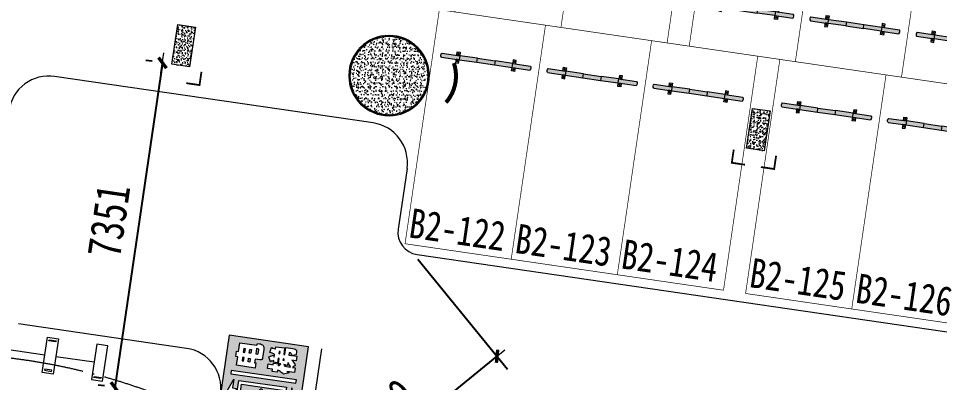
# Model space of a CAD drawing. Header units: inches. Extents: x -414268 to 632271, y -366004 to 318730.
# Drawn here: x 354453 to 375062, y 136497 to 144657 of the extents above; entities that cross this region are included whole.
import ezdxf

# ---------------------------------------------------------------- set-up
doc = ezdxf.new("R2010")
doc.units = ezdxf.units.IN
doc.header["$LTSCALE"] = 1200
doc.header["$MEASUREMENT"] = 0
doc.linetypes.add('DOTE', pattern=[2.4200000000000004, 2, -0.2, 0.02, -0.2])
doc.layers.get('0').update_dxf_attribs({"linetype": 'CONTINUOUS', "lineweight": 0})
doc.layers.get('DEFPOINTS').update_dxf_attribs({"linetype": 'CONTINUOUS', "lineweight": 0})
for name, color, linetype, lineweight in [('$DDT_AUDIT_GENERATED__1E20', 7, 'CONTINUOUS', 0), ('$DDT_AUDIT_GENERATED__1E23', 7, 'CONTINUOUS', 0), ('0--PAI--', 7, 'CONTINUOUS', 0), ('0--PAI--BLUE', 5, 'CONTINUOUS', 0), ('0--尺寸', 3, 'CONTINUOUS', 0), ('0--弧型立面标', 7, 'CONTINUOUS', 0), ('0--挡车架', 7, 'CONTINUOUS', 0), ('0--立面标', 7, 'CONTINUOUS', 0), ('0--路缘线', 1, 'CONTINUOUS', 0), ('0－－车位', 4, 'CONTINUOUS', 0), ('0－－车位号码', 7, 'CONTINUOUS', 0), ('7', 7, 'CONTINUOUS', 0), ('COL-GRID-UG-1_8A_200701111', 7, 'CONTINUOUS', 0), ('COL-GRID-UG-1_8A_200701112', 7, 'CONTINUOUS', 0), ('COL-GRID-UG-1_8A_200701113', 7, 'CONTINUOUS', 0), ('COL-HATCH', 7, 'CONTINUOUS', 0), ('DOTE', 7, 'DOTE', 0), ('JJ', 7, 'CONTINUOUS', 0)]:
    doc.layers.add(name, color=color, linetype=linetype, lineweight=lineweight)
doc.styles.add('-黑体', font='simhei.ttf', dxfattribs={"width": 0.8})
doc.styles.add('COL-GRID-UG-1_8A_200701112', font='romans.shx', dxfattribs={"width": 0.85})
doc.dimstyles.new('DIMN150', dxfattribs={"dimscale": 1.5, "dimtxt": 250, "dimasz": 1, "dimexe": 250, "dimexo": 300, "dimgap": 150, "dimtad": 1, "dimdec": 0, "dimzin": 0, "dimdsep": 46, "dimtxsty": 'COL-GRID-UG-1_8A_200701112', "dimblk": '_DIMX', "dimcen": 0.09, "dimdle": 0.375, "dimclrd": 1, "dimclre": 1, "dimclrt": 7, "dimadec": 0, "dimazin": 0, "dimtfac": 1, "dimtdec": 0, "dimtix": 1, "dimtmove": 0, "dimatfit": 3, "dimldrblk": '_DIMX', "dimfxl": 250, "dimtolj": 1, "dimtzin": 0, "dimarcsym": 0})

# ---------------------------------------------------------------- blocks, each defined once
blk = doc.blocks.new('$DDT_AUDIT_GENERATED__1DE2')
at = {"layer": 'COL-GRID-UG-1_8A_200701112'}
h = blk.add_hatch(dxfattribs=at)
h.set_pattern_fill('AR-CONC', color=251, scale=0.02, angle=8.320600316395613, style=0)
h.set_pattern_definition([(50.00000000000038, (-65.0903522020077, -5.269292141296299), (0.1434520365201508, -0.01255042699651813), [0.015, -0.165]), (355.0000000000004, (-65.0903522020077, -5.269292141296299), (-0.02775026672260095, 0.1504384267400022), [0.012, -0.132]), (100.4514000000003, (-65.07839786600769, -5.270338009296299), (0.1157018763428035, 0.1378879084121915), [0.012748038, -0.1402284224]), (46.18420000000039, (-65.0903522020077, -5.2292921412963), (0.2134482097251291, -0.0331038028658023), [0.0225, -0.2475000000000001]), (96.63560000000038, (-65.07256485300769, -5.2320508026963), (0.1869325411097395, 0.1948235741800896), [0.0191220576, -0.2103426]), (351.1842000000003, (-65.0903522020077, -5.2292921412963), (0.1869323890267243, 0.1948237201850661), [0.01800000000000001, -0.1980000000000001]), (21.00000000000039, (-65.07035220200768, -5.239292141296302), (0.1193814104236928, -0.08052377813306705), [0.015, -0.165]), (326.0000000000004, (-65.07035220200768, -5.239292141296302), (0.04866306638431545, 0.1450300090093709), [0.012, -0.132]), (71.45140000000038, (-65.06040375540769, -5.2460024624963), (0.1680445257162976, 0.06450609934199153), [0.012748038, -0.1402284224]), (37.50000000000041, (-65.0903522020077, -5.269292141296299), (0.002431971063457723, 0.06657877076626231), [0, -0.1304, 0, -0.134, 0, -0.1325]), (7.500000000000348, (-65.0903522020077, -5.269292141296299), (0.05261390748842924, 0.07888234237647238), [0, -0.07640000000000001, 0, -0.1274, 0, -0.05050000000000001]), (327.5000000000003, (-65.13495220200768, -5.269292141296299), (0.1067644872344819, -0.004510974346875299), [0, -0.05000000000000002, 0, -0.156, 0, -0.207]), (317.5000000000003, (-65.15495220200769, -5.269292141296301), (0.1166372338684771, 0.02002099646646426), [0, -0.06500000000000002, 0, -0.1036, 0, -0.147])])
h.paths.add_polyline_path([(0.4500000000000597, -0.2000000000000028), (-0.4500000000000455, -0.2000000000000135), (-0.4500000000000313, 0.1999999999999922), (0.4500000000000455, 0.2000000000000028)])
at = {"layer": 'COL-GRID-UG-1_8A_200701113'}
blk.add_lwpolyline([(0.4500000000000597, -0.2000000000000028), (-0.4500000000000455, -0.2000000000000135), (-0.4500000000000313, 0.1999999999999922), (0.4500000000000455, 0.2000000000000028)], close=True, dxfattribs=at)
blk = doc.blocks.new('$DDT_AUDIT_GENERATED__1DE0')
at = {"layer": '$DDT_AUDIT_GENERATED__1E20'}
h = blk.add_hatch(dxfattribs=at)
h.set_pattern_fill('STEEL', color=256, scale=0.5, style=0)
h.set_pattern_definition([(315, (21.45000000000017, -21.45000000000019), (-0.04419417382415922, -0.04419417382415921), []), (315, (21.45000000000017, -21.48125000000019), (-0.04419417382415922, -0.04419417382415921), [])])
edge = h.paths.add_edge_path(flags=16)
edge.add_arc((-8.881784197001252e-16, 0), 0.8749999999999984, 0, 360)
edge = h.paths.add_edge_path()
edge.add_arc((-8.881784197001252e-16, 0), 0.8999999999999985, 0, 360)
h = blk.add_hatch(dxfattribs=at)
h.set_pattern_fill('AR-CONC', color=256, scale=0.025, style=0)
h.set_pattern_definition([(310, (21.45000000000017, -21.45000000000019), (0.1793150456501884, 0.01568803374564876), [0.01875, -0.20625]), (5.000000000000026, (21.45000000000017, -21.45000000000019), (-0.03468783340325002, -0.188048033425003), [0.015, -0.165]), (259.5486, (21.46494292000016, -21.44869266500019), (0.1446273454285054, -0.1723598855152384), [0.01593504749999999, -0.1752855279999999]), (313.8158, (21.45000000000017, -21.5000000000002), (0.2668102621564111, 0.04137975358225449), [0.02812499999999999, -0.3093749999999999]), (263.3644, (21.47223418625017, -21.4965516732502), (0.2336656763871758, -0.2435294677251105), [0.02390257199999999, -0.26292825]), (8.815800000000026, (21.45000000000017, -21.5000000000002), (0.2336654862834068, -0.2435296502313312), [0.0225, -0.2475]), (339, (21.47500000000016, -21.48750000000018), (0.1492267630296154, 0.1006547226663347), [0.01874999999999999, -0.2062499999999999]), (34, (21.47500000000016, -21.48750000000018), (0.06082883298039541, -0.1812875112617133), [0.015, -0.165]), (288.5486, (21.48743555825017, -21.4791120985002), (0.2100556571453725, -0.08063262417748812), [0.01593504749999999, -0.1752855279999999]), (322.5, (21.45000000000017, -21.45000000000019), (0.003039963829322657, -0.08322346345782788), [0, -0.163, 0, -0.1675, 0, -0.165625]), (352.5, (21.45000000000017, -21.45000000000019), (0.06576738436053713, -0.09860292797059007), [0, -0.0955, 0, -0.15925, 0, -0.063125]), (32.50000000000005, (21.39425000000017, -21.45000000000019), (0.1334556090431022, 0.005638717933594935), [0, -0.06249999999999999, 0, -0.195, 0, -0.2587499999999999]), (42.50000000000004, (21.36925000000016, -21.45000000000019), (0.1457965423355966, -0.02502624558307943), [0, -0.08124999999999999, 0, -0.1295, 0, -0.18375])])
edge = h.paths.add_edge_path()
edge.add_arc((-8.881784197001252e-16, 0), 0.8749999999999984, 0, 360)
at = {"layer": '$DDT_AUDIT_GENERATED__1E23'}
for radius in [0.8999999999999985, 0.8749999999999984]:
    blk.add_circle((-8.881784197001252e-16, 0), radius, dxfattribs=at)
blk = doc.blocks.new('A$C47DC52A3')
at = {"layer": 'DOTE'}
blk.add_circle((13968.80007173077, 13968.80005914877), 13968.79999999996, dxfattribs=at)
blk = doc.blocks.new('A$C6F4820FC')
at = {"layer": '0--挡车架'}
h = blk.add_hatch(color=256, dxfattribs=at)
h.paths.add_polyline_path([(1617.474230922457, 169.3952663332057), (1684.499301437642, 169.3952663332057), (1684.499301437642, 248.7905199443812), (1617.474230922457, 248.7905199443812)])
h.paths.add_polyline_path([(1638.848788944474, 209.0928931387934, -1), (1663.124743415625, 209.0928931387934, -1)], flags=16)
h.paths.add_polyline_path([(1617.474230922457, 1.272001827601343e-05), (1684.499301437642, 1.272001827601343e-05), (1684.499301437642, 79.39526633119387), (1617.474230922457, 79.39526633119384)])
h.paths.add_polyline_path([(1638.848788944473, 39.69763952560606, -1), (1663.124743415624, 39.69763952560606, -1)], flags=16)
h.paths.add_polyline_path([(351.069134268579, 248.7905199443813), (351.0691342685791, 169.3952663332057), (418.0942047837639, 169.3952663332057), (418.0942047837638, 248.7905199443812)])
h.paths.add_polyline_path([(396.7196467617473, 209.0928931387934, 1), (372.4436922905957, 209.0928931387934, 1)], flags=16)
h.paths.add_polyline_path([(418.0942047837639, 79.39526633119387), (351.0691342685791, 79.39526633119387), (351.0691342685791, 1.272001827601343e-05), (418.0942047837639, 1.272001827601343e-05)])
h.paths.add_polyline_path([(372.4436922905957, 39.69763952560606, -1), (396.7196467617473, 39.69763952560606, -1)], flags=16)
h = blk.add_hatch(color=256, dxfattribs=at)
h.paths.add_polyline_path([(2017.784217856827, 79.3952663297232, 0.3952043560108401), (2017.78421785311, 169.3952663332057), (1617.474230922457, 169.3952663332057), (1617.474230922458, 79.39526633119387), (1684.499301437642, 79.39526633119385)])
h.paths.add_polyline_path([(818.9364171714836, 169.3952663332057), (818.9364171714836, 79.39526633119385), (1216.632018534735, 79.39526633119385), (1216.632018534736, 169.3952663332057)])
h.paths.add_polyline_path([(418.094204783764, 79.39526633119385), (418.0942047837638, 169.3952663332057), (351.0691342685791, 169.3952663332057), (17.78421785310638, 169.395266333202, 0.3952043560108128), (17.78421784939219, 79.39526632972411)])
h = blk.add_hatch(color=40, dxfattribs=at)
h.paths.add_polyline_path([(1216.632018534736, 169.3952663332056), (1216.632018534735, 79.39526633119385), (1617.474230922457, 79.39526633119385), (1617.474230922457, 169.3952663332056)])
h.paths.add_polyline_path([(818.9364171714836, 79.39526633119385), (818.9364171714836, 169.3952663332057), (418.0942047837639, 169.3952663332057), (418.0942047837639, 79.39526633119385)])
for p, q in [((17.78421785310638, 169.395266333202), (418.0942047837639, 169.3952663332057)), ((17.78421784939155, 79.39526632972411), (418.0942047837639, 79.39526633119385)), ((818.9364171714838, 169.3952663332057), (1216.632018534736, 169.3952663332057)), ((818.9364171714838, 79.39526633119385), (1216.632018534735, 79.39526633119385)), ((1617.474230922457, 169.3952663332057), (2017.78421785311, 169.3952663332057)), ((1617.474230922457, 79.39526633119385), (2017.784217856827, 79.3952663297232))]:
    blk.add_line(p, q, dxfattribs=at)
for points in [[(418.0942047837639, 169.3952663332057), (351.0691342685791, 169.3952663332057), (351.0691342685791, 248.7905199443812), (418.0942047837639, 248.7905199443812)], [(1617.474230922457, 169.3952663332057), (1684.499301437642, 169.3952663332057), (1684.499301437642, 248.7905199443812), (1617.474230922457, 248.7905199443812)], [(418.0942047837639, 79.39526633119385), (351.0691342685791, 79.39526633119385), (351.0691342685791, 1.272001827601343e-05), (418.0942047837639, 1.272001827601343e-05)], [(1617.474230922457, 79.39526633119385), (1684.499301437642, 79.39526633119385), (1684.499301437642, 1.272001827601343e-05), (1617.474230922457, 1.272001827601343e-05)]]:
    blk.add_lwpolyline(points, close=True, dxfattribs=at)
at = {"layer": '0--挡车架', "color": 0}
for points in [[(818.9364171714838, 169.3952663332057), (818.9364171714838, 79.39526633119385), (418.0942047837639, 79.39526633119385), (418.0942047837639, 169.3952663332057)], [(1617.474230922457, 169.3952663332057), (1617.474230922457, 79.39526633119385), (1216.632018534735, 79.39526633119385), (1216.632018534736, 169.3952663332057)]]:
    blk.add_lwpolyline(points, close=True, dxfattribs=at)
at = {"layer": '0--挡车架'}
for centre in [(384.5816695261715, 209.0928931387934), (1650.986766180049, 209.0928931387934), (384.5816695261715, 39.69763952560606), (1650.986766180049, 39.69763952560606)]:
    blk.add_circle(centre, 12.13797723557582, dxfattribs=at)
for centre, start, end in [((65.82469069586296, 124.3952663294804), 136.8717046789877, 223.1282953162828), ((1969.743745010358, 124.3952663294804), 316.871704683716, 43.12829532101674)]:
    blk.add_arc(centre, 65.82466886578737, start, end, dxfattribs=at)
blk = doc.blocks.new('A$C001A7B1A')
at = {"layer": '0－－车位', "const_width": 15}
blk.add_lwpolyline([(2407.499988817268, 5307.500045389108), (7.499988817267877, 5307.500045389108), (7.499988817267877, 7.500045389109687), (2407.499988817268, 7.500045389109687)], close=True, dxfattribs=at)
at = {"layer": '0--挡车架'}
blk.add_blockref('A$C6F4820FC', (189.7157709641579, 883.1047790596294), dxfattribs=at)
blk = doc.blocks.new('A$C3FB71E46')
at = {"layer": '0--PAI--BLUE'}
h = blk.add_hatch(color=256, dxfattribs=at)
edge = h.paths.add_edge_path(flags=0)
edge.add_arc((244.2265186793375, 466.5068638620141), 71.61886027652905, 236.32853160400958, 258.7037237437576, ccw=False)
edge.add_arc((203.9089958772602, 405.9880238613841), 1.10000000000129, 56.32853160432502, 180)
edge.add_line((202.8089958772616, 405.9880238613841), (202.8089958772616, 294.6148886433803))
edge.add_arc((191.7209958772582, 294.6148886433803), 11.08800000000338, -180, 0, ccw=False)
edge.add_line((180.6329958772549, 294.6148886433803), (180.6329958772549, 371.3548402048546))
edge.add_arc((178.5672967044811, 371.3548402048546), 2.065699172777386, 0, 180)
edge.add_line((176.5015975317074, 371.3548402048546), (176.5015975317074, 294.6148886433803))
edge.add_arc((165.4135975316967, 294.6148886433803), 11.08800000000338, -180, 0, ccw=False)
edge.add_line((154.3255975316933, 294.6148886433803), (154.3255975317006, 398.246805657167))
edge.add_arc((149.3255975316933, 398.246805657167), 5.000000000005457, 0, 45.00000000001474)
edge.add_line((152.8611314376321, 401.7823395631058), (151.5842897618495, 403.0591812388811))
edge.add_arc((155.4733770583698, 406.9482685353942), 5.499999999989353, 179.9999999999242, 224.9999999999196, ccw=False)
edge.add_line((149.9733770583844, 406.9482685354014), (149.9733770583844, 449.2004414041003))
edge.add_arc((176.391186467823, 449.2004414041003), 26.41780940944227, -1.5802470443304628e-11, 180, ccw=False)
edge.add_line((202.8089958772689, 449.200441404093), (202.8089958772762, 435.8531161879509))
edge.add_arc((213.8089958772543, 435.8531161880092), 10.99999999997817, 180.0000000003032, 223.7430230016553)
edge.add_arc((253.6500254099956, 473.9833083840931), 66.14725007774186, 223.743023001345, 251.2405663439351)
edge.add_arc((231.8652397702535, 403.7291788475268), 7.637996105977993, -102.61090736685702, 86.15536940909118, ccw=False)
h.paths.add_polyline_path([(317.6012560640957, 154.6244338827601), (343.0720853264356, 154.6244338827601), (343.0720853264356, 645.3755979158741), (317.6012560640957, 645.3755979158741)], flags=16)
h.paths.add_polyline_path([(55.5533967740048, 154.6244338827601), (30.08256751166482, 154.6244338827601), (30.08256751166482, 645.3755979158741), (55.5533967740048, 645.3755979158741)], flags=16)
h.paths.add_polyline_path([(252.67111009582, 245.1465155439364), (120.4835427422804, 245.1465155439364), (120.4835427422877, 554.1230426020047), (252.6711100958128, 554.1230426020047)], flags=0)
h.paths.add_polyline_path([(277.6711100958346, 220.1465155439364), (95.48354274227313, 220.1465155439364), (95.48354274229496, 579.1230426020047), (277.6711100958128, 579.1230426020047)], flags=16)
h.paths.add_polyline_path([(554.8196001493634, 371.9693006336893), (552.9842985562718, 362.8692635679326), (550.996055163756, 354.2280519004562), (548.8548699718158, 346.0456656312454), (548.0136900749785, 343.3309486914659), (566.3284705560582, 343.3309486914659), (566.3284705560582, 276.113027844418), (518.075332837645, 276.113027844418), (518.075332837645, 266.7453426296706), (570.4961345903721, 266.7453426296706), (570.4961345903721, 213.6363027795378), (569.9990737422486, 204.8039138627792), (568.0490657995833, 195.8568185964468), (564.5314044128172, 189.3185566710454), (559.5607959315239, 185.1891280865893), (553.0225340061297, 183.4685328430642), (527.8636080008146, 183.4685328430642), (518.075332837645, 214.0568927279528), (518.075332837645, 176.1655619205485), (483.3193089184351, 176.1655619205485), (483.3193089184351, 208.4362815991044), (479.9928247809585, 204.2686175647905), (477.3163432910296, 201.3244879258709), (471.5427903627569, 195.6274058973067), (464.9662929875049, 189.9685593186005), (457.5868511652807, 184.3097127398942), (449.4427003459277, 178.689101611053), (430.7073299164331, 197.8450619889627), (430.7073299164331, 176.1655619205485), (395.9895414470811, 176.1655619205485), (395.9895414470811, 233.4422658050025), (395.186597000109, 231.9893187104681), (391.0571684156457, 224.3422287392459), (386.6218562323338, 216.3510197193245), (371.8629725878782, 255.5041203719738), (374.960044026222, 260.6659061025566), (379.7012398083752, 268.9629987213266), (383.8689038426965, 276.9159722914046), (387.5012715790217, 284.486591362911), (390.5601075675149, 291.7130913857109), (392.5483509600308, 296.7219353168621), (395.3395387995261, 305.2484406347794), (379.1277080605432, 305.2484406347794), (379.127708060536, 341.6868243476492), (395.9895414470811, 341.6868243476492), (395.9895414470811, 381.031102249588), (430.7073299164331, 381.031102249588), (430.7073299164331, 341.6868243476492), (443.2103220193821, 341.6868243476492), (443.2103220193821, 305.2484406347794), (430.7073299164331, 305.2484406347794), (430.7073299164331, 300.2395967036282), (431.9690997616854, 299.2072395575087), (437.5514754406759, 294.2366310762154), (444.4338564147765, 287.5454273513969), (445.8868035093037, 305.8602078324766), (483.3193089184351, 305.8602078324766), (483.3193089184351, 313.5837687034073), (448.1809305006755, 313.5837687034073), (448.1809305006755, 343.3309486914659), (461.7162797497367, 343.3309486914659), (458.1221474632621, 350.2515651154245), (453.8780125292396, 358.013361436213), (449.2132876467876, 366.0428059059923), (483.5487216175752, 382.9046392925375), (483.6634279671416, 382.7134620432626), (489.3222745458479, 372.2751842325379), (493.9105285285841, 363.5575016653456), (497.4664253652008, 356.5604143416786), (499.9899650557054, 351.2456868116788), (487.2957957034741, 343.3309486914659), (507.6752904767782, 343.3309486914659), (510.1223592675742, 349.9456815165759), (512.4547217087966, 357.7074778373644), (513.6017852044752, 361.7222000722541), (515.5900285969983, 370.0192926910313), (517.6547428892227, 379.9987451034758), (554.8960710490792, 372.2751842325379)], flags=16)
h.paths.add_polyline_path([(-1.569014420965686e-05, 700.0000158993207), (-1.569014420965686e-05, 100.0000158993207), (599.9999843098558, 100.0000158993207), (599.9999843098558, 700.0000158993207)])
h.paths.add_polyline_path([(474.1810364028352, 266.7453426296706), (483.3193089184351, 266.7453426296706), (483.3193089184351, 276.113027844418), (475.0222162996652, 276.113027844418)], flags=16)
h.paths.add_polyline_path([(535.7401106711695, 228.0128319254291), (535.7401106711695, 236.9599271917687), (518.075332837645, 236.9599271917687), (518.075332837645, 219.2569139083862), (527.02242810397, 219.2569139083862), (532.9871582815249, 220.9392737020535)], flags=0)
h.paths.add_polyline_path([(534.9371662241902, 313.5837687034073), (518.075332837645, 313.5837687034073), (518.075332837645, 305.8602078324766), (534.9371662241902, 305.8602078324766)], flags=0)
h.paths.add_polyline_path([(440.9161950280104, 236.9599271917687), (442.7897320709599, 264.8718055867212), (436.5191182945564, 248.6217393978732), (435.9455865467171, 249.4246838448598), (430.7073299164331, 256.5364775180933), (430.7073299164331, 212.4127683841361), (437.1308854922536, 216.3127842694666), (445.2368008617486, 221.6275117994664), (452.0427109361408, 226.5598848309019), (457.5486157154228, 231.1481388136308), (463.1692268442712, 236.9599271917687)], flags=0)
h.paths.add_polyline_path([(93.26270681537426, 181.0484476993006), (186.5773264190502, 145.209885410266), (279.8919460227262, 181.0484476993006), (215.0290768305349, 181.0484476993006), (215.0290768305349, 209.0242725465432), (158.1255760075655, 209.0242725465432), (158.1255760075655, 181.0484476993006)], flags=16)
h.paths.add_polyline_path([(491.0428697893731, 518.6787217315868), (491.0428697893658, 531.3728910838181), (518.6871000353422, 531.3728910838181), (518.6871000353422, 518.6787217315868)], flags=0)
h.paths.add_polyline_path([(424.4749515898875, 518.6787217315868), (424.4749515898802, 531.3728910838181), (451.3162373888699, 531.3728910838181), (451.3162373888772, 518.6787217315868)], flags=0)
h.paths.add_polyline_path([(451.3162373888772, 564.4847906592113), (451.3162373888699, 576.3377801146053), (424.4749515898875, 576.3377801146053), (424.4749515898875, 564.4847906592113)], flags=0)
h.paths.add_polyline_path([(518.6871000353422, 564.4847906592113), (518.6871000353422, 576.3377801146053), (491.0428697893731, 576.3377801146053), (491.0428697893731, 564.4847906592113)], flags=0)
h.paths.add_polyline_path([(524.7283011126055, 464.9579146837496), (529.2783196454839, 466.2579199788597), (532.0312720351212, 473.7138327007997), (532.0312720351285, 482.240338018717), (491.0428697893731, 482.240338018717), (491.0428697893731, 472.0314729071324), (491.6164015372196, 468.4755760705157), (497.8870153136158, 464.9579146837496)], flags=0)
edge = h.paths.add_edge_path(flags=0)
edge.add_arc((176.391186467823, 503.2942508135384), 22.17599999999462, 0, 360)
h.paths.add_polyline_path([(93.26270681537426, 618.2211104466405), (186.5773264190502, 654.0596727356824), (279.8919460227262, 618.2211104466405), (215.0290768305349, 618.2211104466405), (215.0290768305349, 590.2452855994052), (158.1255760075655, 590.2452855994052), (158.1255760075655, 618.2211104466405)], flags=16)
h.paths.add_polyline_path([(565.1814070603723, 443.7372400136082), (561.051978475909, 437.9636870853428), (555.7372509459092, 433.4519040023151), (549.1225181208065, 430.2783616642555), (541.2842509003021, 428.3283537215975), (532.2224492844034, 427.6783510740497), (468.7898379731196, 427.6783510740497), (463.7809940419684, 428.1371764723153), (456.8603776180098, 431.0430706613843), (452.6927135836959, 436.7401526899484), (451.3162373888772, 445.1901871081427), (451.3162373888772, 482.240338018717), (424.4749515898875, 482.240338018717), (424.4749515898875, 472.2608856062725), (386.4306789830589, 472.2608856062725), (386.4306789830589, 612.7761638274824), (451.3162373888699, 612.7761638274824), (451.3162373888772, 627.114457523523), (491.0428697893731, 627.114457523523), (491.0428697893731, 612.7761638274824), (556.7696080920286, 612.7761638274824), (556.7696080920286, 485.3756449069188), (570.0755446419498, 481.3991581218797), (570.0755446419498, 466.410861778284), (569.6549546935421, 459.1461263056262), (568.0490657995833, 450.8107982369911)], flags=16)
at = {"layer": '0--PAI--'}
for points in [[(-1.569014420965686e-05, 700.0000158993207), (-1.569014420965686e-05, 100.0000158993207), (599.9999843098558, 100.0000158993207), (599.9999843098558, 700.0000158993207)], [(55.5533967740048, 154.6244338827601), (30.08256751166482, 154.6244338827601), (30.08256751166482, 645.3755979158741), (55.5533967740048, 645.3755979158741)], [(93.26270681537426, 618.2211104466405), (186.5773264190502, 654.0596727356824), (279.8919460227262, 618.2211104466405), (215.0290768305349, 618.2211104466405), (215.0290768305349, 590.2452855994052), (158.1255760075655, 590.2452855994052), (158.1255760075655, 618.2211104466405)], [(317.6012560640957, 154.6244338827601), (343.0720853264356, 154.6244338827601), (343.0720853264356, 645.3755979158741), (317.6012560640957, 645.3755979158741)], [(565.1814070603723, 443.7372400136082), (561.051978475909, 437.9636870853428), (555.7372509459092, 433.4519040023151), (549.1225181208065, 430.2783616642555), (541.2842509003021, 428.3283537215975), (532.2224492844034, 427.6783510740497), (468.7898379731196, 427.6783510740497), (463.7809940419684, 428.1371764723153), (456.8603776180098, 431.0430706613843), (452.6927135836959, 436.7401526899484), (451.3162373888772, 445.1901871081427), (451.3162373888772, 482.240338018717), (424.4749515898875, 482.240338018717), (424.4749515898875, 472.2608856062725), (386.4306789830589, 472.2608856062725), (386.4306789830589, 612.7761638274824), (451.3162373888699, 612.7761638274824), (451.3162373888772, 627.114457523523), (491.0428697893731, 627.114457523523), (491.0428697893731, 612.7761638274824), (556.7696080920286, 612.7761638274824), (556.7696080920286, 485.3756449069188), (570.0755446419498, 481.3991581218797), (570.0755446419498, 466.410861778284), (569.6549546935421, 459.1461263056262), (568.0490657995833, 450.8107982369911)], [(277.6711100958346, 220.1465155439364), (95.48354274227313, 220.1465155439364), (95.48354274229496, 579.1230426020047), (277.6711100958128, 579.1230426020047)], [(252.67111009582, 245.1465155439364), (120.4835427422804, 245.1465155439364), (120.4835427422877, 554.1230426020047), (252.6711100958128, 554.1230426020047)], [(451.3162373888772, 564.4847906592113), (451.3162373888699, 576.3377801146053), (424.4749515898875, 576.3377801146053), (424.4749515898875, 564.4847906592113)], [(518.6871000353422, 564.4847906592113), (518.6871000353422, 576.3377801146053), (491.0428697893731, 576.3377801146053), (491.0428697893731, 564.4847906592113)], [(424.4749515898875, 518.6787217315868), (424.4749515898802, 531.3728910838181), (451.3162373888699, 531.3728910838181), (451.3162373888772, 518.6787217315868)], [(491.0428697893731, 518.6787217315868), (491.0428697893658, 531.3728910838181), (518.6871000353422, 531.3728910838181), (518.6871000353422, 518.6787217315868)], [(524.7283011126055, 464.9579146837496), (529.2783196454839, 466.2579199788597), (532.0312720351212, 473.7138327007997), (532.0312720351285, 482.240338018717), (491.0428697893731, 482.240338018717), (491.0428697893731, 472.0314729071324), (491.6164015372196, 468.4755760705157), (497.8870153136158, 464.9579146837496)], [(554.8196001493634, 371.9693006336893), (552.9842985562718, 362.8692635679326), (550.996055163756, 354.2280519004562), (548.8548699718158, 346.0456656312454), (548.0136900749785, 343.3309486914659), (566.3284705560582, 343.3309486914659), (566.3284705560582, 276.113027844418), (518.075332837645, 276.113027844418), (518.075332837645, 266.7453426296706), (570.4961345903721, 266.7453426296706), (570.4961345903721, 213.6363027795378), (569.9990737422486, 204.8039138627792), (568.0490657995833, 195.8568185964468), (564.5314044128172, 189.3185566710454), (559.5607959315239, 185.1891280865893), (553.0225340061297, 183.4685328430642), (527.8636080008146, 183.4685328430642), (518.075332837645, 214.0568927279528), (518.075332837645, 176.1655619205485), (483.3193089184351, 176.1655619205485), (483.3193089184351, 208.4362815991044), (479.9928247809585, 204.2686175647905), (477.3163432910296, 201.3244879258709), (471.5427903627569, 195.6274058973067), (464.9662929875049, 189.9685593186005), (457.5868511652807, 184.3097127398942), (449.4427003459277, 178.689101611053), (430.7073299164331, 197.8450619889627), (430.7073299164331, 176.1655619205485), (395.9895414470811, 176.1655619205485), (395.9895414470811, 233.4422658050025), (395.186597000109, 231.9893187104681), (391.0571684156457, 224.3422287392459), (386.6218562323338, 216.3510197193245), (371.8629725878782, 255.5041203719738), (374.960044026222, 260.6659061025566), (379.7012398083752, 268.9629987213266), (383.8689038426965, 276.9159722914046), (387.5012715790217, 284.486591362911), (390.5601075675149, 291.7130913857109), (392.5483509600308, 296.7219353168621), (395.3395387995261, 305.2484406347794), (379.1277080605432, 305.2484406347794), (379.127708060536, 341.6868243476492), (395.9895414470811, 341.6868243476492), (395.9895414470811, 381.031102249588), (430.7073299164331, 381.031102249588), (430.7073299164331, 341.6868243476492), (443.2103220193821, 341.6868243476492), (443.2103220193821, 305.2484406347794), (430.7073299164331, 305.2484406347794), (430.7073299164331, 300.2395967036282), (431.9690997616854, 299.2072395575087), (437.5514754406759, 294.2366310762154), (444.4338564147765, 287.5454273513969), (445.8868035093037, 305.8602078324766), (483.3193089184351, 305.8602078324766), (483.3193089184351, 313.5837687034073), (448.1809305006755, 313.5837687034073), (448.1809305006755, 343.3309486914659), (461.7162797497367, 343.3309486914659), (458.1221474632621, 350.2515651154245), (453.8780125292396, 358.013361436213), (449.2132876467876, 366.0428059059923), (483.5487216175752, 382.9046392925375), (483.6634279671416, 382.7134620432626), (489.3222745458479, 372.2751842325379), (493.9105285285841, 363.5575016653456), (497.4664253652008, 356.5604143416786), (499.9899650557054, 351.2456868116788), (487.2957957034741, 343.3309486914659), (507.6752904767782, 343.3309486914659), (510.1223592675742, 349.9456815165759), (512.4547217087966, 357.7074778373644), (513.6017852044752, 361.7222000722541), (515.5900285969983, 370.0192926910313), (517.6547428892227, 379.9987451034758), (554.8960710490792, 372.2751842325379)], [(474.1810364028352, 266.7453426296706), (483.3193089184351, 266.7453426296706), (483.3193089184351, 276.113027844418), (475.0222162996652, 276.113027844418)], [(534.9371662241902, 313.5837687034073), (518.075332837645, 313.5837687034073), (518.075332837645, 305.8602078324766), (534.9371662241902, 305.8602078324766)], [(93.26270681537426, 181.0484476993006), (186.5773264190502, 145.209885410266), (279.8919460227262, 181.0484476993006), (215.0290768305349, 181.0484476993006), (215.0290768305349, 209.0242725465432), (158.1255760075655, 209.0242725465432), (158.1255760075655, 181.0484476993006)], [(440.9161950280104, 236.9599271917687), (442.7897320709599, 264.8718055867212), (436.5191182945564, 248.6217393978732), (435.9455865467171, 249.4246838448598), (430.7073299164331, 256.5364775180933), (430.7073299164331, 212.4127683841361), (437.1308854922536, 216.3127842694666), (445.2368008617486, 221.6275117994664), (452.0427109361408, 226.5598848309019), (457.5486157154228, 231.1481388136308), (463.1692268442712, 236.9599271917687)], [(535.7401106711695, 228.0128319254291), (535.7401106711695, 236.9599271917687), (518.075332837645, 236.9599271917687), (518.075332837645, 219.2569139083862), (527.02242810397, 219.2569139083862), (532.9871582815249, 220.9392737020535)]]:
    blk.add_lwpolyline(points, close=True, dxfattribs=at)
blk.add_lwpolyline([(230.1976435748074, 396.2754477392373, -0.09794157306994242), (204.5188689543866, 406.9034772079831, 0.5989112694484939), (202.8089958772616, 405.9880238613841), (202.8089958772616, 294.6148886433803, -0.9999999999999999), (180.6329958772549, 294.6148886433803), (180.6329958772549, 371.3548402048546, 0.9999999999999999), (176.5015975317074, 371.3548402048546), (176.5015975317001, 294.6148886433803, -0.9999999999999999), (154.3255975316933, 294.6148886433803), (154.3255975317006, 398.246805657167, 0.1989123673797559), (152.8611314376321, 401.7823395631058), (151.5842897618495, 403.0591812388811, -0.1989123673796662), (149.9733770583844, 406.9482685354014), (149.9733770583844, 449.2004414041003, -1.000000000000009), (202.8089958772689, 449.200441404093), (202.8089958772762, 435.8531161879509, 0.1932169226587637), (205.8620660804154, 428.247440228326, 0.120559723050095), (232.3773759516916, 411.3499859600706, -1.07958307243308), (230.1976435489196, 396.2754477444105)], format="xyb", dxfattribs=at)
blk.add_circle((176.391186467823, 503.2942508135384), 22.17599999999462, dxfattribs=at)
at = {"layer": '7'}
blk.add_lwpolyline([(-1.569014420965686e-05, 1.589932071510702e-05), (599.9999843098558, 1.589932071510702e-05)], dxfattribs=at)
blk = doc.blocks.new('_DIMX')
blk.add_line((-150, 0), (150, 0))
at = {"const_width": 50}
blk.add_lwpolyline([(-70, -70), (70, 70)], dxfattribs=at)
blk = doc.blocks.new('*D278')
at = {"layer": '0--尺寸', "color": 0, "lineweight": -2}
for p, q in [((363387.8470358887, 139259.4081372801), (365398.6720174461, 136796.5538964622)), ((360801.4807406519, 133527.2400237928), (365160.3454405736, 137086.0840205534)), ((359026.6585057051, 135698.6668232256), (361037.4834872624, 133235.8125824077))]:
    blk.add_line(p, q, dxfattribs=at)
at = {"layer": 'DEFPOINTS', "color": 0}
for p in [(363103.2494417989, 139607.9826765659), (365161.5073557046, 137087.0326792004), (358742.0609116152, 136047.2413625114)]:
    blk.add_point(p, dxfattribs=at)
at = {"layer": '0--尺寸', "color": 0, "lineweight": -2, "xscale": 1.5, "yscale": 1.5, "zscale": 1.5}
for p, rotation in [((365161.5073557046, 137087.0326792003), 39.23030489107995), ((360800.3188255209, 133526.2913651459), 219.23030489108)]:
    blk.add_blockref('_DIMX', p, dxfattribs=dict(at, rotation=rotation))
at = {"layer": '0--尺寸', "color": 7, "insert": (362551.3519279978, 135832.7876376493), "char_height": 750, "attachment_point": 5, "rotation": 39.230304891079946, "style": '-黑体'}
blk.add_mtext('\\A1;5630', dxfattribs=at)
blk = doc.blocks.new('*D279')
at = {"layer": '0--尺寸', "color": 0, "lineweight": -2}
for p, q in [((357674.800678924, 143659.1453002343), (356611.4244311183, 136388.2680694502)), ((357441.3135977737, 143694.8090787542), (357303.9650633278, 143714.8964993727)), ((356377.5032140574, 136420.9634265022), (356240.1546796148, 136441.0508471202))]:
    blk.add_line(p, q, dxfattribs=at)
at = {"layer": 'DEFPOINTS', "color": 0}
for p in [(357886.5768180336, 143629.6886926689), (356611.2073631648, 136386.7838587159), (356822.7664343172, 136355.843040417)]:
    blk.add_point(p, dxfattribs=at)
at = {"layer": '0--尺寸', "color": 0, "lineweight": -2, "xscale": 1.5, "yscale": 1.5, "zscale": 1.5}
for p, rotation in [((357675.0177468776, 143660.6295109685), 81.6793996836047), ((356611.2073631646, 136386.783858716), 261.6793996836047)]:
    blk.add_blockref('_DIMX', p, dxfattribs=dict(at, rotation=rotation))
at = {"layer": '0--尺寸', "color": 7, "insert": (356475.2177246315, 140121.3872639698), "char_height": 750, "attachment_point": 5, "rotation": 81.67939968360471, "style": '-黑体'}
blk.add_mtext('\\A1;7351', dxfattribs=at)

msp = doc.modelspace()

# ---------------------------------------------------------------- linework, layer by layer
at = {"layer": '0--弧型立面标', "const_width": 89.99999999999997}
msp.add_lwpolyline([(364019.6609656378, 142773.0188978258, 0.2679491924311205), (364194.8983406427, 143655.7939894553, 0.2679491924311205)], format="xyb", dxfattribs=at)
at = {"layer": '0--立面标', "const_width": 40}
for points in [[(358207.5994128968, 143206.4345969995), (358504.4415597371, 143163.0210062783), (358547.8551504582, 143459.8631531185)], [(370710.554248793, 141377.8594777701), (370413.7121019528, 141421.2730684913), (370457.1256926738, 141718.1152153315)], [(371064.5748979129, 141326.0834488896), (371361.417044753, 141282.6698581685), (371404.8306354741, 141579.5120050087)]]:
    msp.add_lwpolyline(points, dxfattribs=at)
at = {"layer": '0--路缘线'}
for p, q in [((362387.4122924163, 142314.7240888329), (355263.2007667125, 143356.6502663657)), ((363147.6979607734, 141293.9568761489), (362948.7682678374, 139933.7672180135)), ((363371.1491947023, 139366.6743220779), (376135.3612783786, 137499.8899547724)), ((358212.6076664914, 137264.278729911), (354452.6071383961, 137814.1842125914))]:
    msp.add_line(p, q, dxfattribs=at)
for centre, radius, start, end in [((355132.959994549, 142466.1238258451), 900, 81.67939968390236, 171.6793996841437), ((362257.171520253, 141424.1976483123), 900, 351.6793996841437, 81.67939968390236), ((363443.5051792375, 139861.4112334783), 500, 171.6793996841437, 261.6793996839024), ((358082.366894328, 136373.7522893904), 900, 351.6793996841437, 81.67939968390236)]:
    msp.add_arc(centre, radius, start, end, dxfattribs=at)
at = {"layer": 'JJ'}
for p, q in [((354182.5270420368, 137247.3009203514), (355043.8507440356, 137121.3310906782)), ((355291.2191997353, 137085.153098408), (356147.1282140904, 136960.0740485288))]:
    msp.add_line(p, q, dxfattribs=at)
for points in [[(355233.3344121077, 136689.3635692905), (354985.9659564077, 136725.5415615579), (355101.7355316632, 137517.1206197985), (355349.1039873637, 137480.942627531)], [(355291.8770975681, 137408.1117495141), (355135.7084632044, 137430.9516368006), (355139.5841229132, 137457.4516136364), (355295.7527572773, 137434.6117263497)], [(356089.2434264609, 136564.2845194087), (356336.6118821615, 136528.1065271405), (356452.3814574193, 137319.6855853808), (356205.0130017195, 137355.8635776489)], [(355199.3614805658, 136775.5325522865), (355043.192846202, 136798.3724395733), (355039.3171864928, 136771.8724627376), (355195.4858208567, 136749.0325754508)], [(356146.4703162579, 136637.1153974254), (356302.6389506217, 136614.2755101388), (356298.7632909128, 136587.775533303), (356142.5946565485, 136610.6154205897)]]:
    msp.add_lwpolyline(points, close=True, dxfattribs=at)

# ---------------------------------------------------------------- block references
at = {"rotation": 351.6793996836047}
for p in [(364208.03232708, 144795.2089873124), (366582.7695018348, 144447.9002617712), (369452.2435878902, 144028.2355510105), (371826.980762645, 143680.9268254694), (374201.7179373999, 143333.6180999282)]:
    msp.add_blockref('A$C001A7B1A', p, dxfattribs=at)
at = {"xscale": -1, "rotation": 171.6793996836047}
for p in [(363863.8871815636, 144860.7003749228), (366238.6243562771, 144513.3916491), (368613.361530991, 144166.0829232773), (371482.8356175303, 143746.4182130909), (373857.5727922184, 143399.1094870944)]:
    msp.add_blockref('A$C001A7B1A', p, dxfattribs=at)
at = {"layer": '7', "xscale": 3.000000000007569, "yscale": 3, "zscale": 3, "rotation": 81.67939968402295}
msp.add_blockref('A$C3FB71E46', (360982.3060974635, 135471.3658501703), dxfattribs=at)
at = {"layer": 'COL-GRID-UG-1_8A_200701111', "yscale": 1000.000000000015, "zscale": 1000}
for name, p, xscale, rotation in [('$DDT_AUDIT_GENERATED__1DE2', (358149.5919685584, 144046.0095190871), 1000.000000000014, 81.6793996839918), ('$DDT_AUDIT_GENERATED__1DE0', (362744.4610331957, 143374.0033127058), -1000.00000000001, 171.6793996836047), ('$DDT_AUDIT_GENERATED__1DE2', (371006.567453618, 142165.6583709486), 1000.000000000014, 81.6793996839918)]:
    msp.add_blockref(name, p, dxfattribs=dict(at, xscale=xscale, rotation=rotation))
at = {"layer": 'COL-HATCH', "rotation": 351.6793996836047}
msp.add_blockref('A$C47DC52A3', (336722.4368945866, 111384.1709619699), dxfattribs=at)

# ---------------------------------------------------------------- texts
at = {"layer": '0－－车位号码', "style": '-黑体', "width": 0.8}
for s, p in [('B2-122', (363163.104730126, 139753.5274206508)), ('B2-123', (365537.8419048809, 139406.2186951097)), ('B2-124', (367912.579079636, 139058.9099695686)), ('B2-125', (370782.053165634, 138639.2452586111)), ('B2-126', (373156.790340389, 138291.93653307))]:
    msp.add_text(s, height=660, rotation=351.67939968401, dxfattribs=at).set_placement(p)

# ---------------------------------------------------------------- dimensions: what is measured, and where the dimension line sits
at = {"layer": '0--尺寸'}
dim = msp.add_linear_dim(base=(356611.2073631648, 136386.7838587159), p1=(357886.5768180335, 143629.6886926689), p2=(356822.7664343173, 136355.843040417), angle=81.67939968390236, dimstyle='DIMN150', override={"dimtxt": 500, "dimgap": 200, "dimtxsty": '-黑体', "dimclrd": 0, "dimclre": 0, "dimfxl": 0.36, "dimarcsym": 1}, dxfattribs=at)
dim.commit()
dim.dimension.update_dxf_attribs({"geometry": '*D279', "text_midpoint": (356475.2177246315, 140121.3872639698)})
dim = msp.add_aligned_dim(p1=(358742.0609116152, 136047.2413625114), p2=(363103.2494417988, 139607.9826765659), distance=-3254.476076017942, dimstyle='DIMN150', override={"dimtxt": 500, "dimgap": 200, "dimtxsty": '-黑体', "dimclrd": 0, "dimclre": 0, "dimfxl": 0.36, "dimarcsym": 1}, dxfattribs=at)
dim.commit()
dim.dimension.update_dxf_attribs({"geometry": '*D278', "text_midpoint": (362551.3519279978, 135832.7876376493)})

doc.saveas('drawing.dxf')
